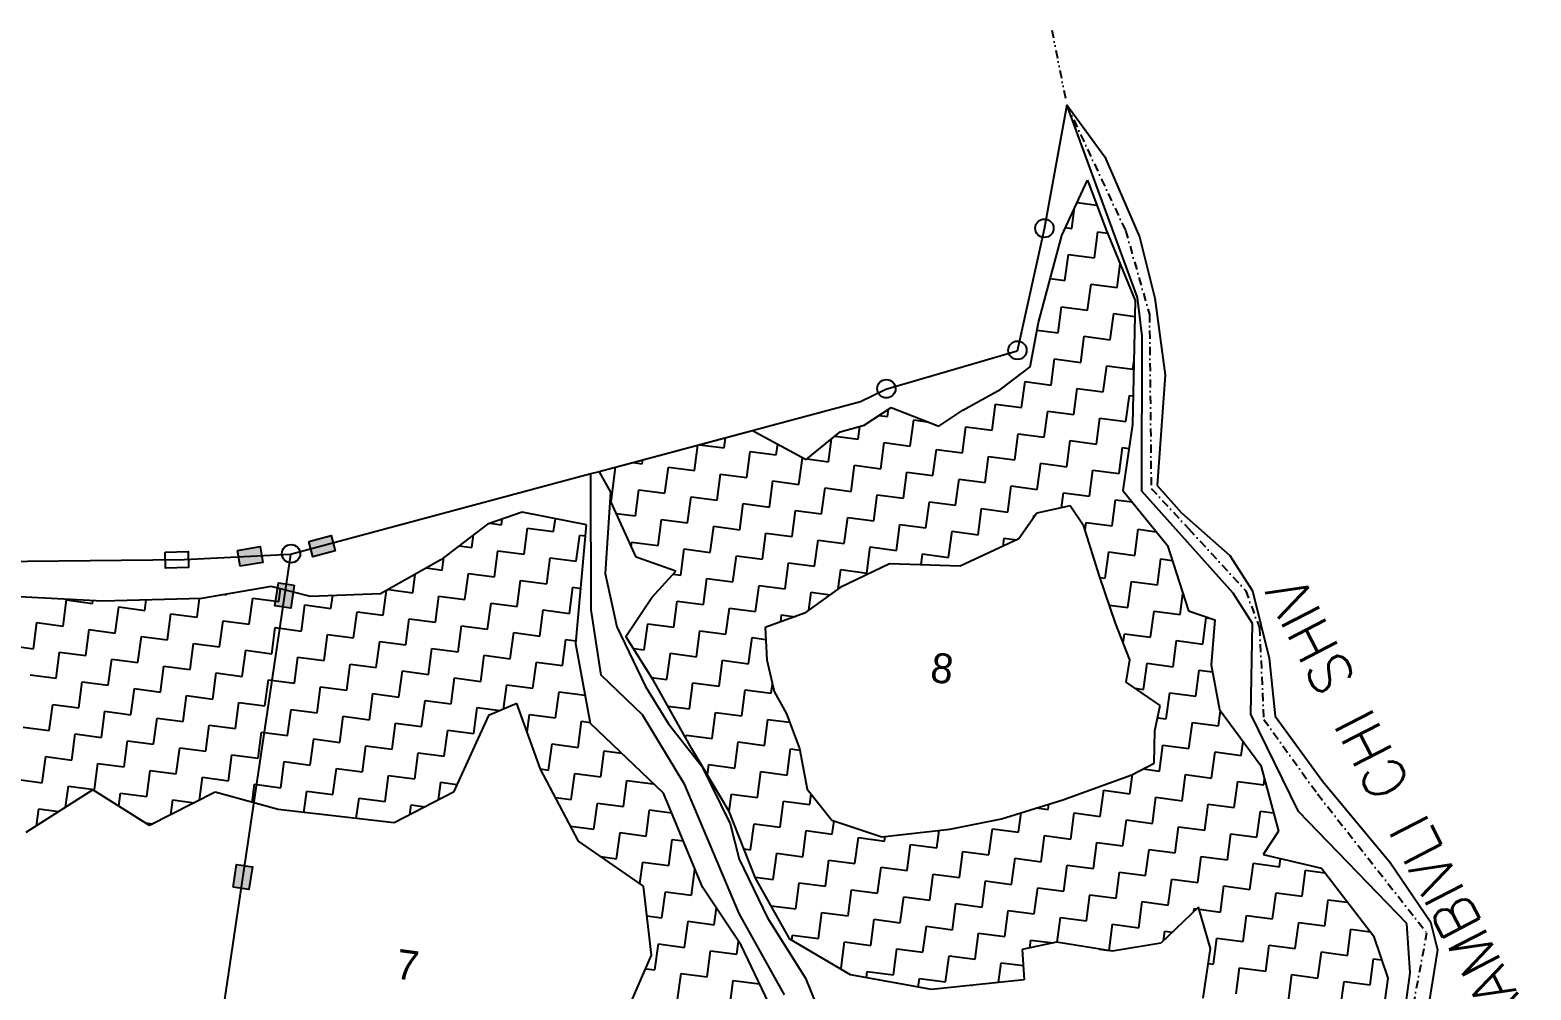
# Model space of a CAD drawing. Header units: metres. Extents: x 291537 to 296393, y 1982960 to 1986703.
# Drawn here: x 295462 to 296393, y 1984355 to 1984950 of the extents above; entities that cross this region are included whole.
import ezdxf

# ---------------------------------------------------------------- set-up
doc = ezdxf.new("R2010")
doc.units = ezdxf.units.M
doc.linetypes.add('DASHDOT', pattern=[1, 0.5, -0.25, 0, -0.25])
doc.linetypes.add('DIVIDE', pattern=[1.25, 0.5, -0.25, 0, -0.25, 0, -0.25])
for name, color, linetype in [('POLY_HATCH', 12, 'Continuous'), ('POLY_PARCEL', 6, 'Continuous'), ('POLY_WATER', 4, 'Continuous'), ('SYM_STONE', 1, 'Continuous'), ('TEXT_MAPOUT', 7, 'Continuous'), ('TEXT_PARCEL', 7, 'Continuous'), ('V_BOUND_LINE', 7, 'Continuous'), ('V_BOUND_STREAM_LINE', 7, 'DASHDOT'), ('V_DIVIDE_LINE', 7, 'DIVIDE')]:
    doc.layers.add(name, color=color, linetype=linetype)
doc.styles.get("Standard").update_dxf_attribs({"font": 'simplex.shx'})
doc.styles.add('TEXT_MAP', font='')
doc.styles.get('TEXT_MAP').set_extended_font_data('Kruti Dev 050')

msp = doc.modelspace()

# ---------------------------------------------------------------- hatches: boundary and pattern name
for points in [[(295651.26, 1984627.03), (295648.69, 1984636.59), (295634.86, 1984632.88), (295637.43, 1984623.31)], [(295606.4, 1984619.82), (295604.73, 1984629.58), (295590.61, 1984627.17), (295592.28, 1984617.4)], [(295613.91, 1984592.95), (295623.71, 1984591.49), (295625.81, 1984605.66), (295616.01, 1984607.11)], [(295599.88, 1984431.02), (295590.08, 1984432.48), (295587.98, 1984418.31), (295597.78, 1984416.86)]]:
    msp.add_hatch(color=256).paths.add_polyline_path(points)

# ---------------------------------------------------------------- linework, layer by layer
for points in [[(295634.86, 1984632.88), (295648.69, 1984636.59), (295651.26, 1984627.03), (295637.43, 1984623.31)], [(295545.7, 1984626.12), (295560.02, 1984626.61), (295560.35, 1984616.71), (295546.04, 1984616.22)], [(295590.61, 1984627.17), (295604.73, 1984629.58), (295606.4, 1984619.82), (295592.28, 1984617.4)], [(295625.81, 1984605.66), (295623.71, 1984591.49), (295613.91, 1984592.95), (295616.01, 1984607.11)], [(295587.98, 1984418.31), (295590.08, 1984432.48), (295599.88, 1984431.02), (295597.78, 1984416.86)]]:
    msp.add_lwpolyline(points, close=True)
at = {"layer": 'POLY_HATCH'}
for p, q in [((296101.93, 1984822.69), (296117.91, 1984856.89)), ((296117.91, 1984856.89), (296129.31, 1984826.57)), ((296087.49, 1984768.75), (296101.93, 1984822.69)), ((296129.31, 1984826.57), (296147.55, 1984782.32)), ((296147.55, 1984782.32), (296145.86, 1984705.37)), ((296082.46, 1984741.19), (296087.49, 1984768.75)), ((296064.22, 1984727.22), (296082.46, 1984741.19)), ((296040.59, 1984714.36), (296064.22, 1984727.22)), ((295979.49, 1984704.88), (295996.16, 1984715.9)), ((295996.16, 1984715.9), (296025.63, 1984704.3)), ((296025.63, 1984704.3), (296040.59, 1984714.36)), ((295825.24, 1984678.85), (295910.19, 1984701.55)), ((295910.19, 1984701.55), (295943.5, 1984683.59)), ((295943.5, 1984683.59), (295964.53, 1984700.74)), ((295964.53, 1984700.74), (295979.49, 1984704.88)), ((296145.86, 1984705.37), (296139.86, 1984664.52)), ((295822.49, 1984657.17), (295825.24, 1984678.85)), ((296139.86, 1984664.52), (296167.52, 1984630.27)), ((295767.25, 1984650.98), (295745.76, 1984643.57)), ((295807.23, 1984643.12), (295767.25, 1984650.98)), ((295837.91, 1984622.96), (295822.49, 1984657.17)), ((296086.52, 1984650.28), (296075.26, 1984634.46)), ((296107.19, 1984655.01), (296086.52, 1984650.28)), ((296115.7, 1984642.34), (296107.19, 1984655.01)), ((295745.76, 1984643.57), (295716.76, 1984621.36)), ((295800.46, 1984569.3), (295807.23, 1984643.12)), ((296125.36, 1984611.37), (296115.7, 1984642.34)), ((296075.26, 1984634.46), (296038.87, 1984617.38)), ((295862.64, 1984614.36), (295837.91, 1984622.96)), ((296167.52, 1984630.27), (296180.52, 1984589.67)), ((295716.76, 1984621.36), (295679.36, 1984600.27)), ((295847.64, 1984597.99), (295862.64, 1984614.36)), ((295995.09, 1984618.93), (295964.43, 1984604.15)), ((296038.87, 1984617.38), (295995.09, 1984618.93)), ((295611.62, 1984604.96), (295568.32, 1984597.45)), ((295636, 1984598.74), (295611.62, 1984604.96)), ((295964.43, 1984604.15), (295942.46, 1984588.22)), ((296135.24, 1984582.06), (296125.36, 1984611.37)), ((295506.99, 1984595.74), (295447.17, 1984598.96)), ((295568.32, 1984597.45), (295506.99, 1984595.74)), ((295679.36, 1984600.27), (295636, 1984598.74)), ((295831.61, 1984573.86), (295847.64, 1984597.99)), ((295942.46, 1984588.22), (295918.02, 1984579.4)), ((296180.52, 1984589.67), (296196.97, 1984584.13)), ((295918.02, 1984579.4), (295918.95, 1984559.43)), ((296144.29, 1984559.31), (296135.24, 1984582.06)), ((296196.97, 1984584.13), (296194.66, 1984556.22)), ((295809.72, 1984519.83), (295800.46, 1984569.3)), ((295848.73, 1984546.53), (295831.61, 1984573.86)), ((295918.95, 1984559.43), (295923.63, 1984539.63)), ((296141.95, 1984545.53), (296144.29, 1984559.31)), ((296194.66, 1984556.22), (296199.88, 1984528.49)), ((295872.54, 1984504.1), (295848.73, 1984546.53)), ((295923.63, 1984539.63), (295931.16, 1984525.91)), ((296162.96, 1984531.04), (296141.95, 1984545.53)), ((295763.94, 1984532.29), (295746.29, 1984524.8)), ((295778.63, 1984491.49), (295763.94, 1984532.29)), ((296159.7, 1984515.35), (296162.96, 1984531.04)), ((295746.29, 1984524.8), (295724.62, 1984477.29)), ((295854.86, 1984476.71), (295809.72, 1984519.83)), ((295931.16, 1984525.91), (295939.33, 1984504.29)), ((296199.88, 1984528.49), (296225.49, 1984493.72)), ((296159.24, 1984495.22), (296159.7, 1984515.35)), ((295895.66, 1984465.32), (295872.54, 1984504.1)), ((295939.33, 1984504.29), (295943.98, 1984479.07)), ((296145.55, 1984488.04), (296159.24, 1984495.22)), ((296225.49, 1984493.72), (296236.5, 1984452.99)), ((295802.22, 1984446.95), (295778.63, 1984491.49)), ((296102.57, 1984472.51), (296145.55, 1984488.04)), ((295500.91, 1984478.7), (295459.37, 1984452.18)), ((295536.01, 1984456.55), (295500.91, 1984478.7)), ((295576.77, 1984477.21), (295536.01, 1984456.55)), ((295615.94, 1984466.47), (295576.77, 1984477.21)), ((295724.62, 1984477.29), (295687.92, 1984458.23)), ((295879.2, 1984418.4), (295854.86, 1984476.71)), ((295943.98, 1984479.07), (295959.27, 1984459.91)), ((295687.92, 1984458.23), (295615.94, 1984466.47)), ((295912.09, 1984423.87), (295895.66, 1984465.32)), ((296064.5, 1984460.75), (296102.57, 1984472.51)), ((295959.27, 1984459.91), (295990.34, 1984449.52)), ((296032.57, 1984454.28), (296064.5, 1984460.75)), ((295842.53, 1984418.99), (295802.22, 1984446.95)), ((295990.34, 1984449.52), (296032.57, 1984454.28)), ((296236.5, 1984452.99), (296226.9, 1984438.66)), ((296226.9, 1984438.66), (296263.1, 1984430.12)), ((296263.1, 1984430.12), (296295.27, 1984388.17)), ((295847.53, 1984376.05), (295842.53, 1984418.99)), ((295903.06, 1984382.37), (295879.2, 1984418.4)), ((295933.37, 1984386.12), (295912.09, 1984423.87)), ((296186.81, 1984405.88), (296163.51, 1984383.5)), ((296194.28, 1984380.22), (296186.81, 1984405.88)), ((295938.21, 1984308.97), (295903.06, 1984382.37)), ((295970.93, 1984363.98), (295933.37, 1984386.12)), ((296098.82, 1984384.16), (296077.48, 1984379.68)), ((296133.43, 1984378.6), (296098.82, 1984384.16)), ((296163.51, 1984383.5), (296133.43, 1984378.6)), ((296189.62, 1984349.45), (296194.28, 1984380.22)), ((296295.27, 1984388.17), (296304.24, 1984361.92)), ((295828.57, 1984332.88), (295847.53, 1984376.05)), ((296077.48, 1984379.68), (296078.73, 1984360.77)), ((296021.26, 1984354.75), (295970.93, 1984363.98)), ((296304.24, 1984361.92), (296300.48, 1984334.98)), ((296078.73, 1984360.77), (296021.26, 1984354.75))]:
    msp.add_line(p, q, dxfattribs=at)
at = {"layer": 'POLY_HATCH', "linetype": 'Continuous'}
for p, q in [((296108.24, 1984827.03), (296109.93, 1984839.82)), ((296111.46, 1984843.08), (296123.71, 1984841.46)), ((296104.21, 1984827.56), (296108.24, 1984827.03)), ((296122.29, 1984808.69), (296124.43, 1984824.89)), ((296124.43, 1984824.89), (296130.32, 1984824.11)), ((296103.96, 1984794.64), (296106.1, 1984810.84)), ((296106.1, 1984810.84), (296122.29, 1984808.69)), ((296136.34, 1984790.36), (296138.26, 1984804.85)), ((296094.75, 1984795.86), (296103.96, 1984794.64)), ((296118.01, 1984776.31), (296120.15, 1984792.5)), ((296120.15, 1984792.5), (296136.34, 1984790.36)), ((296099.67, 1984762.26), (296101.81, 1984778.45)), ((296101.81, 1984778.45), (296118.01, 1984776.31)), ((296132.06, 1984757.97), (296134.2, 1984774.17)), ((296134.2, 1984774.17), (296147.33, 1984772.43)), ((296086.62, 1984763.99), (296099.67, 1984762.26)), ((296113.72, 1984743.92), (296115.86, 1984760.12)), ((296115.86, 1984760.12), (296132.06, 1984757.97)), ((296095.39, 1984729.87), (296097.53, 1984746.07)), ((296097.53, 1984746.07), (296113.72, 1984743.92)), ((296146.11, 1984739.64), (296146.71, 1984744.17)), ((296127.77, 1984725.59), (296129.92, 1984741.78)), ((296129.92, 1984741.78), (296146.11, 1984739.64)), ((296077.05, 1984715.82), (296079.19, 1984732.01)), ((296079.19, 1984732.01), (296095.39, 1984729.87)), ((296109.44, 1984711.54), (296111.58, 1984727.73)), ((296111.58, 1984727.73), (296127.77, 1984725.59)), ((296058.72, 1984701.77), (296060.86, 1984717.96)), ((296060.86, 1984717.96), (296077.05, 1984715.82)), ((296141.82, 1984707.25), (296143.97, 1984723.44)), ((296143.97, 1984723.44), (296146.25, 1984723.14)), ((295988.78, 1984711.02), (295993.94, 1984710.34)), ((295993.94, 1984710.34), (295994.54, 1984714.83)), ((296007.99, 1984692.01), (296010.14, 1984708.2)), ((296010.14, 1984708.2), (296018.57, 1984707.08)), ((296091.1, 1984697.49), (296093.24, 1984713.68)), ((296093.24, 1984713.68), (296109.44, 1984711.54)), ((296123.49, 1984693.2), (296125.63, 1984709.39)), ((296125.63, 1984709.39), (296141.82, 1984707.25)), ((295892.5, 1984690.81), (295893.32, 1984697.04)), ((295961.38, 1984698.17), (295975.61, 1984696.29)), ((295975.61, 1984696.29), (295976.64, 1984704.09)), ((296040.38, 1984687.72), (296042.52, 1984703.91)), ((296042.52, 1984703.91), (296058.72, 1984701.77)), ((296072.77, 1984683.44), (296074.91, 1984699.63)), ((296074.91, 1984699.63), (296091.1, 1984697.49)), ((295874.16, 1984676.76), (295876.24, 1984692.48)), ((295877.45, 1984692.8), (295892.5, 1984690.81)), ((295906.55, 1984672.47), (295908.69, 1984688.67)), ((295908.69, 1984688.67), (295924.89, 1984686.52)), ((295924.89, 1984686.52), (295925.76, 1984693.15)), ((295957.27, 1984682.24), (295959.14, 1984696.35)), ((295989.66, 1984677.95), (295991.8, 1984694.15)), ((295991.8, 1984694.15), (296007.99, 1984692.01)), ((296022.04, 1984673.67), (296024.19, 1984689.86)), ((296024.19, 1984689.86), (296040.38, 1984687.72)), ((296105.15, 1984679.15), (296107.29, 1984695.34)), ((296107.29, 1984695.34), (296123.49, 1984693.2)), ((296137.54, 1984674.87), (296139.68, 1984691.06)), ((296139.68, 1984691.06), (296143.68, 1984690.53)), ((295836.21, 1984681.78), (295841.78, 1984681.04)), ((295841.78, 1984681.04), (295842.08, 1984683.35)), ((295855.83, 1984662.71), (295857.97, 1984678.9)), ((295857.97, 1984678.9), (295874.16, 1984676.76)), ((295938.94, 1984668.19), (295941.08, 1984684.38)), ((295941.08, 1984684.38), (295942.34, 1984684.22)), ((295943.99, 1984684), (295957.27, 1984682.24)), ((295971.32, 1984663.9), (295973.46, 1984680.1)), ((295973.46, 1984680.1), (295989.66, 1984677.95)), ((296054.43, 1984669.38), (296056.57, 1984685.58)), ((296056.57, 1984685.58), (296072.77, 1984683.44)), ((296086.82, 1984665.1), (296088.96, 1984681.29)), ((296088.96, 1984681.29), (296105.15, 1984679.15)), ((295888.21, 1984658.42), (295890.36, 1984674.62)), ((295890.36, 1984674.62), (295906.55, 1984672.47)), ((295920.6, 1984654.14), (295922.74, 1984670.33)), ((295922.74, 1984670.33), (295938.94, 1984668.19)), ((296003.71, 1984659.62), (296005.85, 1984675.81)), ((296005.85, 1984675.81), (296022.04, 1984673.67)), ((296036.09, 1984655.33), (296038.24, 1984671.53)), ((296038.24, 1984671.53), (296054.43, 1984669.38)), ((296119.2, 1984660.81), (296121.35, 1984677.01)), ((296121.35, 1984677.01), (296137.54, 1984674.87)), ((295837.49, 1984648.66), (295839.63, 1984664.85)), ((295839.63, 1984664.85), (295855.83, 1984662.71)), ((295869.88, 1984644.37), (295872.02, 1984660.57)), ((295872.02, 1984660.57), (295888.21, 1984658.42)), ((295952.99, 1984649.85), (295955.13, 1984666.05)), ((295955.13, 1984666.05), (295971.32, 1984663.9)), ((295985.37, 1984645.57), (295987.52, 1984661.76)), ((295987.52, 1984661.76), (296003.71, 1984659.62)), ((296068.48, 1984651.05), (296070.62, 1984667.24)), ((296070.62, 1984667.24), (296086.82, 1984665.1)), ((296101.79, 1984653.77), (296103.01, 1984662.96)), ((296103.01, 1984662.96), (296119.2, 1984660.81)), ((295825.61, 1984650.23), (295837.49, 1984648.66)), ((295902.26, 1984640.09), (295904.41, 1984656.28)), ((295904.41, 1984656.28), (295920.6, 1984654.14)), ((295934.65, 1984635.8), (295936.79, 1984652)), ((295936.79, 1984652), (295952.99, 1984649.85)), ((296017.76, 1984641.28), (296019.9, 1984657.48)), ((296019.9, 1984657.48), (296036.09, 1984655.33)), ((296050.15, 1984637), (296052.29, 1984653.19)), ((296052.29, 1984653.19), (296068.48, 1984651.05)), ((296133.25, 1984642.48), (296135.4, 1984658.67)), ((296135.4, 1984658.67), (296145.68, 1984657.31)), ((295747.33, 1984644.11), (295754.38, 1984643.18)), ((295754.38, 1984643.18), (295754.85, 1984646.7)), ((295768.43, 1984624.84), (295770.58, 1984641.04)), ((295770.58, 1984641.04), (295786.77, 1984638.89)), ((295786.77, 1984638.89), (295787.83, 1984646.93)), ((295851.54, 1984630.32), (295853.69, 1984646.52)), ((295853.69, 1984646.52), (295869.88, 1984644.37)), ((295883.93, 1984626.04), (295886.07, 1984642.23)), ((295886.07, 1984642.23), (295902.26, 1984640.09)), ((295967.04, 1984631.52), (295969.18, 1984647.71)), ((295969.18, 1984647.71), (295985.37, 1984645.57)), ((295999.42, 1984627.23), (296001.57, 1984643.43)), ((296001.57, 1984643.43), (296017.76, 1984641.28)), ((296084.47, 1984647.4), (296084.67, 1984648.91)), ((296084.67, 1984648.91), (296085.47, 1984648.8)), ((296116.44, 1984639.97), (296117.06, 1984644.62)), ((296117.06, 1984644.62), (296133.25, 1984642.48)), ((295736.05, 1984629.13), (295737.08, 1984636.92)), ((295800.82, 1984620.56), (295802.96, 1984636.75)), ((295802.96, 1984636.75), (295806.6, 1984636.27)), ((295834.96, 1984629.5), (295835.35, 1984632.46)), ((295835.35, 1984632.46), (295851.54, 1984630.32)), ((295916.32, 1984621.75), (295918.46, 1984637.95)), ((295918.46, 1984637.95), (295934.65, 1984635.8)), ((295948.7, 1984617.47), (295950.84, 1984633.66)), ((295950.84, 1984633.66), (295967.04, 1984631.52)), ((296031.81, 1984622.95), (296033.95, 1984639.14)), ((296033.95, 1984639.14), (296050.15, 1984637)), ((296065.69, 1984629.97), (296066.34, 1984634.86)), ((296066.34, 1984634.86), (296073.96, 1984633.85)), ((296147.3, 1984624.14), (296149.45, 1984640.34)), ((296149.45, 1984640.34), (296160.58, 1984638.86)), ((295717.71, 1984615.08), (295718.75, 1984622.88)), ((295728.25, 1984630.16), (295736.05, 1984629.13)), ((295750.1, 1984610.79), (295752.24, 1984626.98)), ((295752.24, 1984626.98), (295768.43, 1984624.84)), ((295782.49, 1984606.51), (295784.63, 1984622.7)), ((295784.63, 1984622.7), (295800.82, 1984620.56)), ((295865.59, 1984611.99), (295867.74, 1984628.18)), ((295867.74, 1984628.18), (295883.93, 1984626.04)), ((295897.98, 1984607.7), (295900.12, 1984623.89)), ((295900.12, 1984623.89), (295916.32, 1984621.75)), ((295981.09, 1984613.18), (295983.23, 1984629.38)), ((295983.23, 1984629.38), (295999.42, 1984627.23)), ((296014.71, 1984618.24), (296015.62, 1984625.09)), ((296015.62, 1984625.09), (296031.81, 1984622.95)), ((296128.97, 1984610.09), (296131.11, 1984626.29)), ((296131.11, 1984626.29), (296147.3, 1984624.14)), ((295707.91, 1984616.37), (295717.71, 1984615.08)), ((295731.76, 1984596.74), (295733.91, 1984612.93)), ((295733.91, 1984612.93), (295750.1, 1984610.79)), ((295930.37, 1984603.42), (295932.51, 1984619.61)), ((295932.51, 1984619.61), (295948.7, 1984617.47)), ((295963.31, 1984603.33), (295964.89, 1984615.32)), ((295964.89, 1984615.32), (295981.09, 1984613.18)), ((296161.35, 1984605.81), (296163.5, 1984622)), ((296163.5, 1984622), (296170.46, 1984621.08)), ((295699.38, 1984601.03), (295700.88, 1984612.41)), ((295764.15, 1984592.46), (295766.29, 1984608.65)), ((295766.29, 1984608.65), (295782.49, 1984606.51)), ((295796.54, 1984588.17), (295798.68, 1984604.36)), ((295798.68, 1984604.36), (295803.62, 1984603.71)), ((295861.02, 1984612.59), (295865.59, 1984611.99)), ((295879.64, 1984593.65), (295881.79, 1984609.84)), ((295881.79, 1984609.84), (295897.98, 1984607.7)), ((295912.03, 1984589.37), (295914.17, 1984605.56)), ((295914.17, 1984605.56), (295930.37, 1984603.42)), ((296125.64, 1984610.53), (296128.97, 1984610.09)), ((296143.02, 1984591.76), (296145.16, 1984607.95)), ((296145.16, 1984607.95), (296161.35, 1984605.81)), ((295482.44, 1984580.3), (295484.58, 1984596.49)), ((295484.58, 1984596.49), (295500.77, 1984594.35)), ((295500.77, 1984594.35), (295501, 1984596.07)), ((295533.16, 1984590.06), (295534.01, 1984596.5)), ((295565.55, 1984585.78), (295567.09, 1984597.42)), ((295582.84, 1984599.97), (295583.88, 1984599.83)), ((295583.88, 1984599.83), (295583.93, 1984600.16)), ((295597.93, 1984581.49), (295600.08, 1984597.69)), ((295600.08, 1984597.69), (295616.27, 1984595.55)), ((295616.27, 1984595.55), (295617.32, 1984603.51)), ((295648.66, 1984591.26), (295649.71, 1984599.23)), ((295681.04, 1984586.98), (295683.08, 1984602.36)), ((295684.25, 1984603.03), (295699.38, 1984601.03)), ((295713.43, 1984582.69), (295715.57, 1984598.88)), ((295715.57, 1984598.88), (295731.76, 1984596.74)), ((295745.81, 1984578.41), (295747.96, 1984594.6)), ((295747.96, 1984594.6), (295764.15, 1984592.46)), ((295861.31, 1984579.6), (295863.45, 1984595.79)), ((295863.45, 1984595.79), (295879.64, 1984593.65)), ((295945.08, 1984590.12), (295946.56, 1984601.27)), ((295946.56, 1984601.27), (295958.32, 1984599.72)), ((296175.4, 1984587.47), (296177.11, 1984600.32)), ((295514.83, 1984576.01), (295516.97, 1984592.21)), ((295516.97, 1984592.21), (295533.16, 1984590.06)), ((295547.21, 1984571.73), (295549.35, 1984587.92)), ((295549.35, 1984587.92), (295565.55, 1984585.78)), ((295630.32, 1984577.21), (295632.46, 1984593.4)), ((295632.46, 1984593.4), (295648.66, 1984591.26)), ((295662.71, 1984572.92), (295664.85, 1984589.12)), ((295664.85, 1984589.12), (295681.04, 1984586.98)), ((295778.2, 1984574.12), (295780.34, 1984590.31)), ((295780.34, 1984590.31), (295796.54, 1984588.17)), ((295893.69, 1984575.32), (295895.84, 1984591.51)), ((295895.84, 1984591.51), (295912.03, 1984589.37)), ((295927.65, 1984582.88), (295928.22, 1984587.22)), ((295928.22, 1984587.22), (295936.62, 1984586.11)), ((296131.45, 1984593.29), (296143.02, 1984591.76)), ((296157.07, 1984573.42), (296159.21, 1984589.61)), ((296159.21, 1984589.61), (296175.4, 1984587.47)), ((296189.46, 1984569.14), (296191.6, 1984585.33)), ((296191.6, 1984585.33), (296194.59, 1984584.93)), ((295464.1, 1984566.25), (295466.25, 1984582.44)), ((295466.25, 1984582.44), (295482.44, 1984580.3)), ((295496.49, 1984561.96), (295498.63, 1984578.16)), ((295498.63, 1984578.16), (295514.83, 1984576.01)), ((295579.6, 1984567.44), (295581.74, 1984583.64)), ((295581.74, 1984583.64), (295597.93, 1984581.49)), ((295611.98, 1984563.16), (295614.13, 1984579.35)), ((295614.13, 1984579.35), (295630.32, 1984577.21)), ((295695.09, 1984568.64), (295697.23, 1984584.83)), ((295697.23, 1984584.83), (295713.43, 1984582.69)), ((295727.48, 1984564.35), (295729.62, 1984580.55)), ((295729.62, 1984580.55), (295745.81, 1984578.41)), ((295759.86, 1984560.07), (295762.01, 1984576.26)), ((295762.01, 1984576.26), (295778.2, 1984574.12)), ((295842.97, 1984565.55), (295845.12, 1984581.74)), ((295845.12, 1984581.74), (295861.31, 1984579.6)), ((295875.36, 1984561.26), (295877.5, 1984577.46)), ((295877.5, 1984577.46), (295893.69, 1984575.32)), ((295447.91, 1984568.39), (295464.1, 1984566.25)), ((295528.88, 1984557.68), (295531.02, 1984573.87)), ((295531.02, 1984573.87), (295547.21, 1984571.73)), ((295561.26, 1984553.39), (295563.4, 1984569.59)), ((295563.4, 1984569.59), (295579.6, 1984567.44)), ((295644.37, 1984558.87), (295646.51, 1984575.07)), ((295646.51, 1984575.07), (295662.71, 1984572.92)), ((295676.76, 1984554.59), (295678.9, 1984570.78)), ((295678.9, 1984570.78), (295695.09, 1984568.64)), ((295709.14, 1984550.3), (295711.29, 1984566.5)), ((295711.29, 1984566.5), (295727.48, 1984564.35)), ((295792.25, 1984555.78), (295794.39, 1984571.98)), ((295794.39, 1984571.98), (295800.63, 1984571.15)), ((295836.26, 1984566.44), (295842.97, 1984565.55)), ((295907.75, 1984556.98), (295909.89, 1984573.17)), ((295909.89, 1984573.17), (295918.36, 1984572.05)), ((296140.11, 1984569.8), (296140.88, 1984575.56)), ((296140.88, 1984575.56), (296157.07, 1984573.42)), ((296171.12, 1984555.09), (296173.26, 1984571.28)), ((296173.26, 1984571.28), (296189.46, 1984569.14)), ((295478.15, 1984547.91), (295480.3, 1984564.11)), ((295480.3, 1984564.11), (295496.49, 1984561.96)), ((295510.54, 1984543.63), (295512.68, 1984559.82)), ((295512.68, 1984559.82), (295528.88, 1984557.68)), ((295593.65, 1984549.11), (295595.79, 1984565.3)), ((295595.79, 1984565.3), (295611.98, 1984563.16)), ((295626.03, 1984544.82), (295628.18, 1984561.02)), ((295628.18, 1984561.02), (295644.37, 1984558.87)), ((295741.53, 1984546.02), (295743.67, 1984562.21)), ((295743.67, 1984562.21), (295759.86, 1984560.07)), ((295773.92, 1984541.73), (295776.06, 1984557.93)), ((295776.06, 1984557.93), (295792.25, 1984555.78)), ((295857.02, 1984547.21), (295859.17, 1984563.41)), ((295859.17, 1984563.41), (295875.36, 1984561.26)), ((295889.41, 1984542.93), (295891.55, 1984559.12)), ((295891.55, 1984559.12), (295907.75, 1984556.98)), ((296152.78, 1984541.04), (296154.93, 1984557.23)), ((296154.93, 1984557.23), (296171.12, 1984555.09)), ((295461.96, 1984550.06), (295478.15, 1984547.91)), ((295542.93, 1984539.34), (295545.07, 1984555.54)), ((295545.07, 1984555.54), (295561.26, 1984553.39)), ((295575.31, 1984535.06), (295577.46, 1984551.25)), ((295577.46, 1984551.25), (295593.65, 1984549.11)), ((295658.42, 1984540.54), (295660.56, 1984556.73)), ((295660.56, 1984556.73), (295676.76, 1984554.59)), ((295690.81, 1984536.25), (295692.95, 1984552.45)), ((295692.95, 1984552.45), (295709.14, 1984550.3)), ((295723.19, 1984531.97), (295725.34, 1984548.16)), ((295725.34, 1984548.16), (295741.53, 1984546.02)), ((295847.51, 1984548.47), (295857.02, 1984547.21)), ((296185.17, 1984536.75), (296187.31, 1984552.94)), ((296187.31, 1984552.94), (296195.48, 1984551.86)), ((295492.2, 1984529.58), (295494.35, 1984545.77)), ((295494.35, 1984545.77), (295510.54, 1984543.63)), ((295524.59, 1984525.29), (295526.73, 1984541.49)), ((295526.73, 1984541.49), (295542.93, 1984539.34)), ((295607.7, 1984530.77), (295609.84, 1984546.97)), ((295609.84, 1984546.97), (295626.03, 1984544.82)), ((295640.09, 1984526.49), (295642.23, 1984542.68)), ((295642.23, 1984542.68), (295658.42, 1984540.54)), ((295755.73, 1984528.8), (295757.72, 1984543.88)), ((295757.72, 1984543.88), (295773.92, 1984541.73)), ((295787.97, 1984523.4), (295790.11, 1984539.59)), ((295790.11, 1984539.59), (295806.3, 1984537.45)), ((295871.07, 1984528.88), (295873.22, 1984545.07)), ((295873.22, 1984545.07), (295889.41, 1984542.93)), ((295903.46, 1984524.59), (295905.6, 1984540.79)), ((295905.6, 1984540.79), (295921.8, 1984538.64)), ((295921.8, 1984538.64), (295922.54, 1984544.25)), ((296147.45, 1984541.74), (296152.78, 1984541.04)), ((296166.83, 1984522.7), (296168.98, 1984538.89)), ((296168.98, 1984538.89), (296185.17, 1984536.75)), ((295473.87, 1984515.53), (295476.01, 1984531.72)), ((295476.01, 1984531.72), (295492.2, 1984529.58)), ((295556.98, 1984521.01), (295559.12, 1984537.2)), ((295559.12, 1984537.2), (295575.31, 1984535.06)), ((295589.36, 1984516.72), (295591.51, 1984532.92)), ((295591.51, 1984532.92), (295607.7, 1984530.77)), ((295672.47, 1984522.2), (295674.61, 1984538.4)), ((295674.61, 1984538.4), (295690.81, 1984536.25)), ((295704.86, 1984517.92), (295707, 1984534.11)), ((295707, 1984534.11), (295723.19, 1984531.97)), ((295737.24, 1984513.63), (295739.39, 1984529.83)), ((295739.39, 1984529.83), (295753.68, 1984527.93)), ((295806.3, 1984537.45), (295806.35, 1984537.83)), ((295857.64, 1984530.66), (295871.07, 1984528.88)), ((295506.26, 1984511.24), (295508.4, 1984527.43)), ((295508.4, 1984527.43), (295524.59, 1984525.29)), ((295538.64, 1984506.96), (295540.78, 1984523.15)), ((295540.78, 1984523.15), (295556.98, 1984521.01)), ((295621.75, 1984512.44), (295623.89, 1984528.63)), ((295623.89, 1984528.63), (295640.09, 1984526.49)), ((295654.14, 1984508.15), (295656.28, 1984524.35)), ((295656.28, 1984524.35), (295672.47, 1984522.2)), ((295686.52, 1984503.87), (295688.66, 1984520.06)), ((295688.66, 1984520.06), (295704.86, 1984517.92)), ((295770.32, 1984514.57), (295771.77, 1984525.54)), ((295771.77, 1984525.54), (295787.97, 1984523.4)), ((295802.02, 1984505.06), (295804.16, 1984521.26)), ((295804.16, 1984521.26), (295809.59, 1984520.54)), ((295885.12, 1984510.54), (295887.27, 1984526.74)), ((295887.27, 1984526.74), (295903.46, 1984524.59)), ((295917.51, 1984506.26), (295919.65, 1984522.45)), ((295919.65, 1984522.45), (295933.14, 1984520.67)), ((296161.38, 1984523.42), (296166.83, 1984522.7)), ((296180.89, 1984504.36), (296183.03, 1984520.56)), ((296183.03, 1984520.56), (296199.22, 1984518.41)), ((296199.22, 1984518.41), (296200.45, 1984527.71)), ((295457.68, 1984517.67), (295473.87, 1984515.53)), ((295487.92, 1984497.19), (295490.06, 1984513.38)), ((295490.06, 1984513.38), (295506.26, 1984511.24)), ((295571.03, 1984502.67), (295573.17, 1984518.86)), ((295573.17, 1984518.86), (295589.36, 1984516.72)), ((295603.41, 1984498.39), (295605.56, 1984514.58)), ((295605.56, 1984514.58), (295621.75, 1984512.44)), ((295718.91, 1984499.58), (295721.05, 1984515.78)), ((295721.05, 1984515.78), (295737.24, 1984513.63)), ((295868.7, 1984510.95), (295868.93, 1984512.69)), ((295868.93, 1984512.69), (295885.12, 1984510.54)), ((295520.31, 1984492.91), (295522.45, 1984509.1)), ((295522.45, 1984509.1), (295538.64, 1984506.96)), ((295552.69, 1984488.62), (295554.83, 1984504.81)), ((295554.83, 1984504.81), (295571.03, 1984502.67)), ((295635.8, 1984494.1), (295637.94, 1984510.29)), ((295637.94, 1984510.29), (295654.14, 1984508.15)), ((295668.19, 1984489.82), (295670.33, 1984506.01)), ((295670.33, 1984506.01), (295686.52, 1984503.87)), ((295700.57, 1984485.53), (295702.72, 1984501.72)), ((295702.72, 1984501.72), (295718.91, 1984499.58)), ((295783.68, 1984491.01), (295785.82, 1984507.21)), ((295785.82, 1984507.21), (295802.02, 1984505.06)), ((295816.07, 1984486.73), (295818.21, 1984502.92)), ((295818.21, 1984502.92), (295828.9, 1984501.51)), ((295899.17, 1984492.21), (295901.32, 1984508.4)), ((295901.32, 1984508.4), (295917.51, 1984506.26)), ((295931.56, 1984487.92), (295933.7, 1984504.12)), ((295933.7, 1984504.12), (295939.51, 1984503.35)), ((296162.55, 1984490.31), (296164.69, 1984506.51)), ((296164.69, 1984506.51), (296180.89, 1984504.36)), ((296194.94, 1984486.03), (296197.08, 1984502.22)), ((296197.08, 1984502.22), (296213.27, 1984500.08)), ((296213.27, 1984500.08), (296214.42, 1984508.75)), ((295469.58, 1984483.14), (295471.73, 1984499.33)), ((295471.73, 1984499.33), (295487.92, 1984497.19)), ((295501.97, 1984478.86), (295504.11, 1984495.05)), ((295504.11, 1984495.05), (295520.31, 1984492.91)), ((295585.08, 1984484.34), (295587.22, 1984500.53)), ((295587.22, 1984500.53), (295603.41, 1984498.39)), ((295617.46, 1984480.05), (295619.61, 1984496.24)), ((295619.61, 1984496.24), (295635.8, 1984494.1)), ((295649.85, 1984475.77), (295651.99, 1984491.96)), ((295651.99, 1984491.96), (295668.19, 1984489.82)), ((295882.14, 1984488), (295882.98, 1984494.35)), ((295882.98, 1984494.35), (295899.17, 1984492.21)), ((295453.39, 1984485.28), (295469.58, 1984483.14)), ((295534.36, 1984474.57), (295536.5, 1984490.76)), ((295536.5, 1984490.76), (295552.69, 1984488.62)), ((295567, 1984472.26), (295568.89, 1984486.48)), ((295568.89, 1984486.48), (295585.08, 1984484.34)), ((295682.24, 1984471.48), (295684.38, 1984487.67)), ((295684.38, 1984487.67), (295700.57, 1984485.53)), ((295715.32, 1984472.46), (295716.77, 1984483.39)), ((295716.77, 1984483.39), (295726.8, 1984482.06)), ((295778.56, 1984491.69), (295783.68, 1984491.01)), ((295797.73, 1984472.68), (295799.87, 1984488.87)), ((295799.87, 1984488.87), (295816.07, 1984486.73)), ((295830.12, 1984468.39), (295832.26, 1984484.58)), ((295832.26, 1984484.58), (295848.45, 1984482.44)), ((295848.45, 1984482.44), (295848.5, 1984482.79)), ((295913.23, 1984473.87), (295915.37, 1984490.06)), ((295915.37, 1984490.06), (295931.56, 1984487.92)), ((296144.21, 1984476.26), (296145.79, 1984488.16)), ((296152.44, 1984491.65), (296162.55, 1984490.31)), ((296176.6, 1984471.98), (296178.74, 1984488.17)), ((296178.74, 1984488.17), (296194.94, 1984486.03)), ((296208.99, 1984467.69), (296211.13, 1984483.89)), ((296211.13, 1984483.89), (296227.32, 1984481.74)), ((296227.32, 1984481.74), (296227.78, 1984485.24)), ((295484.05, 1984467.93), (295485.78, 1984481)), ((295485.78, 1984481), (295501.97, 1984478.86)), ((295517.08, 1984468.5), (295518.16, 1984476.71)), ((295518.16, 1984476.71), (295534.36, 1984474.57)), ((295599.78, 1984470.9), (295601.27, 1984482.19)), ((295601.27, 1984482.19), (295617.46, 1984480.05)), ((295631.9, 1984464.64), (295633.66, 1984477.91)), ((295633.66, 1984477.91), (295649.85, 1984475.77)), ((295664.36, 1984460.93), (295666.04, 1984473.62)), ((295666.04, 1984473.62), (295682.24, 1984471.48)), ((295787.9, 1984473.98), (295797.73, 1984472.68)), ((295895.62, 1984465.37), (295897.03, 1984476.01)), ((295897.03, 1984476.01), (295913.23, 1984473.87)), ((295945.61, 1984469.59), (295946.46, 1984475.97)), ((296125.88, 1984462.21), (296128.02, 1984478.41)), ((296128.02, 1984478.41), (296144.21, 1984476.26)), ((296158.26, 1984457.93), (296160.41, 1984474.12)), ((296160.41, 1984474.12), (296176.6, 1984471.98)), ((295466.05, 1984456.44), (295467.44, 1984466.95)), ((295467.44, 1984466.95), (295479.92, 1984465.3)), ((295549.34, 1984463.31), (295550.55, 1984472.43)), ((295550.55, 1984472.43), (295563.86, 1984470.67)), ((295697.63, 1984463.27), (295698.43, 1984469.34)), ((295698.43, 1984469.34), (295707.1, 1984468.19)), ((295811.78, 1984454.34), (295813.92, 1984470.53)), ((295813.92, 1984470.53), (295830.12, 1984468.39)), ((295844.17, 1984450.06), (295846.31, 1984466.25)), ((295846.31, 1984466.25), (295859.98, 1984464.44)), ((295927.28, 1984455.54), (295929.42, 1984471.73)), ((295929.42, 1984471.73), (295945.61, 1984469.59)), ((296075.16, 1984452.45), (296076.76, 1984464.53)), ((296086.22, 1984467.46), (296093.49, 1984466.5)), ((296093.49, 1984466.5), (296093.93, 1984469.84)), ((296107.54, 1984448.16), (296109.69, 1984464.35)), ((296109.69, 1984464.35), (296125.88, 1984462.21)), ((296190.65, 1984453.64), (296192.79, 1984469.84)), ((296192.79, 1984469.84), (296208.99, 1984467.69)), ((296223.04, 1984449.36), (296225.18, 1984465.55)), ((296225.18, 1984465.55), (296233.4, 1984464.46)), ((295533.36, 1984458.23), (295538.08, 1984457.6)), ((295797.29, 1984456.26), (295811.78, 1984454.34)), ((295908.94, 1984441.49), (295911.08, 1984457.68)), ((295911.08, 1984457.68), (295927.28, 1984455.54)), ((295959.66, 1984451.25), (295960.74, 1984459.41)), ((296139.93, 1984443.88), (296142.07, 1984460.07)), ((296142.07, 1984460.07), (296158.26, 1984457.93)), ((296172.32, 1984439.59), (296174.46, 1984455.78)), ((296174.46, 1984455.78), (296190.65, 1984453.64)), ((295825.83, 1984436.01), (295827.97, 1984452.2)), ((295827.97, 1984452.2), (295844.17, 1984450.06)), ((295858.22, 1984431.72), (295860.36, 1984447.91)), ((295860.36, 1984447.91), (295867.26, 1984447)), ((295941.33, 1984437.2), (295943.47, 1984453.39)), ((295943.47, 1984453.39), (295959.66, 1984451.25)), ((295973.71, 1984432.92), (295975.86, 1984449.11)), ((295975.86, 1984449.11), (295992.05, 1984446.97)), ((295992.05, 1984446.97), (295992.42, 1984449.75)), ((296024.43, 1984442.68), (296025.87, 1984453.52)), ((296056.82, 1984438.4), (296058.96, 1984454.59)), ((296058.96, 1984454.59), (296075.16, 1984452.45)), ((296089.21, 1984434.11), (296091.35, 1984450.3)), ((296091.35, 1984450.3), (296107.54, 1984448.16)), ((296121.59, 1984429.83), (296123.74, 1984446.02)), ((296123.74, 1984446.02), (296139.93, 1984443.88)), ((296204.7, 1984435.31), (296206.84, 1984451.5)), ((296206.84, 1984451.5), (296223.04, 1984449.36)), ((295816.15, 1984437.29), (295825.83, 1984436.01)), ((295904.9, 1984442.02), (295908.94, 1984441.49)), ((295922.99, 1984423.15), (295925.13, 1984439.34)), ((295925.13, 1984439.34), (295941.33, 1984437.2)), ((296006.1, 1984428.63), (296008.24, 1984444.82)), ((296008.24, 1984444.82), (296024.43, 1984442.68)), ((296038.49, 1984424.35), (296040.63, 1984440.54)), ((296040.63, 1984440.54), (296056.82, 1984438.4)), ((296070.87, 1984420.06), (296073.01, 1984436.25)), ((296073.01, 1984436.25), (296089.21, 1984434.11)), ((296153.98, 1984425.54), (296156.12, 1984441.73)), ((296156.12, 1984441.73), (296172.32, 1984439.59)), ((296186.37, 1984421.26), (296188.51, 1984437.45)), ((296188.51, 1984437.45), (296204.7, 1984435.31)), ((296237.09, 1984431.02), (296237.76, 1984436.1)), ((295840.27, 1984420.56), (295842.03, 1984433.86)), ((295842.03, 1984433.86), (295858.22, 1984431.72)), ((295872.27, 1984413.38), (295874.41, 1984429.58)), ((295874.41, 1984429.58), (295874.54, 1984429.56)), ((295955.38, 1984418.86), (295957.52, 1984435.06)), ((295957.52, 1984435.06), (295973.71, 1984432.92)), ((295987.76, 1984414.58), (295989.91, 1984430.77)), ((295989.91, 1984430.77), (296006.1, 1984428.63)), ((296103.26, 1984415.78), (296105.4, 1984431.97)), ((296105.4, 1984431.97), (296121.59, 1984429.83)), ((296135.64, 1984411.49), (296137.79, 1984427.68)), ((296137.79, 1984427.68), (296153.98, 1984425.54)), ((296218.75, 1984416.97), (296220.89, 1984433.16)), ((296220.89, 1984433.16), (296237.09, 1984431.02)), ((296251.14, 1984412.69), (296253.28, 1984428.88)), ((296253.28, 1984428.88), (296265.27, 1984427.29)), ((295911.79, 1984424.63), (295922.99, 1984423.15)), ((295937.04, 1984404.81), (295939.18, 1984421.01)), ((295939.18, 1984421.01), (295955.38, 1984418.86)), ((296020.15, 1984410.29), (296022.29, 1984426.49)), ((296022.29, 1984426.49), (296038.49, 1984424.35)), ((296052.54, 1984406.01), (296054.68, 1984422.2)), ((296054.68, 1984422.2), (296070.87, 1984420.06)), ((296084.92, 1984401.72), (296087.06, 1984417.92)), ((296087.06, 1984417.92), (296103.26, 1984415.78)), ((296168.03, 1984407.21), (296170.17, 1984423.4)), ((296170.17, 1984423.4), (296186.37, 1984421.26)), ((296200.42, 1984402.92), (296202.56, 1984419.11)), ((296202.56, 1984419.11), (296218.75, 1984416.97)), ((295853.93, 1984399.33), (295856.08, 1984415.53)), ((295856.08, 1984415.53), (295872.27, 1984413.38)), ((295969.43, 1984400.53), (295971.57, 1984416.72)), ((295971.57, 1984416.72), (295987.76, 1984414.58)), ((296001.81, 1984396.24), (296003.96, 1984412.44)), ((296003.96, 1984412.44), (296020.15, 1984410.29)), ((296034.2, 1984391.96), (296036.34, 1984408.15)), ((296036.34, 1984408.15), (296052.54, 1984406.01)), ((296117.31, 1984397.44), (296119.45, 1984413.63)), ((296119.45, 1984413.63), (296135.64, 1984411.49)), ((296149.69, 1984393.15), (296151.84, 1984409.35)), ((296151.84, 1984409.35), (296168.03, 1984407.21)), ((296232.8, 1984398.64), (296234.95, 1984414.83)), ((296234.95, 1984414.83), (296251.14, 1984412.69)), ((296265.19, 1984394.35), (296267.33, 1984410.54)), ((296267.33, 1984410.54), (296279.33, 1984408.96)), ((295844.67, 1984400.56), (295853.93, 1984399.33)), ((295886.32, 1984395.05), (295887.71, 1984405.55)), ((295921.69, 1984406.85), (295937.04, 1984404.81)), ((295951.09, 1984386.48), (295953.23, 1984402.67)), ((295953.23, 1984402.67), (295969.43, 1984400.53)), ((296066.59, 1984387.67), (296068.73, 1984403.87)), ((296068.73, 1984403.87), (296084.92, 1984401.72)), ((296099.07, 1984384.12), (296101.12, 1984399.58)), ((296101.12, 1984399.58), (296117.31, 1984397.44)), ((296183.97, 1984403.15), (296184.22, 1984405.06)), ((296184.22, 1984405.06), (296185.76, 1984404.86)), ((296187.16, 1984404.67), (296200.42, 1984402.92)), ((296214.47, 1984384.58), (296216.61, 1984400.78)), ((296216.61, 1984400.78), (296232.8, 1984398.64)), ((295867.98, 1984381), (295870.13, 1984397.19)), ((295870.13, 1984397.19), (295886.32, 1984395.05)), ((295983.48, 1984382.19), (295985.62, 1984398.39)), ((295985.62, 1984398.39), (296001.81, 1984396.24)), ((296015.86, 1984377.91), (296018.01, 1984394.1)), ((296018.01, 1984394.1), (296034.2, 1984391.96)), ((296048.25, 1984373.62), (296050.39, 1984389.82)), ((296050.39, 1984389.82), (296066.59, 1984387.67)), ((296131.36, 1984379.1), (296133.5, 1984395.3)), ((296133.5, 1984395.3), (296149.69, 1984393.15)), ((296165.1, 1984385.02), (296165.89, 1984391.01)), ((296165.89, 1984391.01), (296170.67, 1984390.38)), ((296246.85, 1984380.3), (296249, 1984396.49)), ((296249, 1984396.49), (296265.19, 1984394.35)), ((296279.24, 1984376.01), (296281.38, 1984392.21)), ((296281.38, 1984392.21), (296293.39, 1984390.62)), ((295849.65, 1984366.95), (295851.79, 1984383.14)), ((295851.79, 1984383.14), (295867.98, 1984381)), ((295900.37, 1984376.71), (295901.44, 1984384.81)), ((295934.48, 1984385.46), (295934.9, 1984388.62)), ((295934.9, 1984388.62), (295951.09, 1984386.48)), ((295965.14, 1984368.14), (295967.29, 1984384.34)), ((295967.29, 1984384.34), (295983.48, 1984382.19)), ((296082.14, 1984380.66), (296082.78, 1984385.53)), ((296082.78, 1984385.53), (296096.61, 1984383.7)), ((296196.13, 1984370.53), (296198.27, 1984386.73)), ((296198.27, 1984386.73), (296214.47, 1984384.58)), ((296228.52, 1984366.25), (296230.66, 1984382.44)), ((296230.66, 1984382.44), (296246.85, 1984380.3)), ((295882.03, 1984362.66), (295884.18, 1984378.86)), ((295884.18, 1984378.86), (295900.37, 1984376.71)), ((295997.53, 1984363.86), (295999.67, 1984380.05)), ((295999.67, 1984380.05), (296015.86, 1984377.91)), ((296029.92, 1984359.57), (296032.06, 1984375.77)), ((296032.06, 1984375.77), (296048.25, 1984373.62)), ((296062.81, 1984359.1), (296064.44, 1984371.48)), ((296064.44, 1984371.48), (296078.15, 1984369.67)), ((296125.25, 1984379.91), (296131.36, 1984379.1)), ((296192.88, 1984370.96), (296196.13, 1984370.53)), ((296260.9, 1984361.96), (296263.05, 1984378.16)), ((296263.05, 1984378.16), (296279.24, 1984376.01)), ((296293.29, 1984357.68), (296295.43, 1984373.87)), ((296295.43, 1984373.87), (296300.38, 1984373.22)), ((295843.87, 1984367.71), (295849.65, 1984366.95)), ((295863.7, 1984348.61), (295865.84, 1984364.81)), ((295865.84, 1984364.81), (295882.03, 1984362.66)), ((295963.49, 1984368.36), (295965.14, 1984368.14)), ((295980.83, 1984362.16), (295981.34, 1984366)), ((295981.34, 1984366), (295997.53, 1984363.86)), ((296013, 1984356.27), (296013.72, 1984361.72)), ((296013.72, 1984361.72), (296029.92, 1984359.57)), ((296210.18, 1984352.2), (296212.32, 1984368.39)), ((296212.32, 1984368.39), (296228.52, 1984366.25)), ((296242.57, 1984347.91), (296244.71, 1984364.11)), ((296244.71, 1984364.11), (296260.9, 1984361.96)), ((295896.09, 1984344.33), (295898.23, 1984360.52)), ((295898.23, 1984360.52), (295914.42, 1984358.38)), ((295914.42, 1984358.38), (295914.45, 1984358.59)), ((296046.1, 1984357.35), (296046.11, 1984357.43)), ((296046.11, 1984357.43), (296046.43, 1984357.39)), ((296274.95, 1984343.63), (296277.1, 1984359.82)), ((296277.1, 1984359.82), (296293.29, 1984357.68))]:
    msp.add_line(p, q, dxfattribs=at)
at = {"layer": 'POLY_PARCEL'}
msp.add_line((295623.64, 1984624.74), (295577.66, 1984315.1), dxfattribs=at)
at = {"layer": 'POLY_WATER'}
for p, q in [((296105.11, 1984903.59), (296128.61, 1984871.36)), ((296148.98, 1984784.07), (296105.11, 1984903.59)), ((296128.61, 1984871.36), (296150.27, 1984821.8)), ((296150.27, 1984821.8), (296159.81, 1984783.79)), ((296151.82, 1984760.11), (296148.98, 1984784.07)), ((296159.81, 1984783.79), (296166.21, 1984736.02)), ((296151.59, 1984663.98), (296151.82, 1984760.11)), ((296166.21, 1984736.02), (296161.09, 1984667.58)), ((295809.96, 1984590.38), (295809.88, 1984674.75)), ((295814.93, 1984676.09), (295821.95, 1984663.37)), ((295821.95, 1984663.37), (295818.77, 1984612.9)), ((296208.23, 1984600.78), (296151.59, 1984663.98)), ((296161.09, 1984667.58), (296176.19, 1984650.56)), ((296176.19, 1984650.56), (296206.24, 1984624.16)), ((296206.24, 1984624.16), (296220.22, 1984602.2)), ((295818.77, 1984612.9), (295825.88, 1984579.92)), ((296220.3, 1984581.85), (296208.23, 1984600.78)), ((296220.22, 1984602.2), (296230.64, 1984560.37)), ((295816.27, 1984549.92), (295809.96, 1984590.38)), ((295825.88, 1984579.92), (295843.7, 1984542.8)), ((296219.33, 1984525.58), (296220.3, 1984581.85)), ((296230.64, 1984560.37), (296234.45, 1984524.5)), ((295841.98, 1984525.35), (295816.27, 1984549.92)), ((295843.7, 1984542.8), (295857.95, 1984519.74)), ((295868.1, 1984481.89), (295841.98, 1984525.35)), ((296248.82, 1984465.28), (296219.33, 1984525.58)), ((296234.45, 1984524.5), (296264, 1984483.84)), ((295857.95, 1984519.74), (295878.77, 1984493.49)), ((295878.77, 1984493.49), (295896.37, 1984457.56)), ((296264, 1984483.84), (296305.71, 1984433.71)), ((295901.85, 1984402.07), (295868.1, 1984481.89)), ((296315.97, 1984395.83), (296248.82, 1984465.28)), ((295896.37, 1984457.56), (295901.83, 1984435.67)), ((295901.83, 1984435.67), (295919.37, 1984399.36)), ((296305.71, 1984433.71), (296330.68, 1984396.89)), ((295929.95, 1984351.55), (295901.85, 1984402.07)), ((295919.37, 1984399.36), (295942.98, 1984361.86)), ((296318.17, 1984365.26), (296315.97, 1984395.83)), ((296330.68, 1984396.89), (296335.08, 1984379.43)), ((296335.08, 1984379.43), (296316.11, 1984264.06)), ((295942.98, 1984361.86), (295960.93, 1984318.32)), ((296313.4, 1984330.99), (296318.17, 1984365.26))]:
    msp.add_line(p, q, dxfattribs=at)
at = {"layer": 'SYM_STONE'}
for centre in [(296091.24, 1984827.13), (296074.52, 1984751.44), (295993.17, 1984727.54), (295623.88, 1984625.23)]:
    msp.add_circle(centre, 5.69, dxfattribs=at)
at = {"layer": 'V_BOUND_LINE'}
for p, q in [((296105.11, 1984903.59), (296091, 1984826.64)), ((296091, 1984826.64), (296074.28, 1984750.96)), ((296074.28, 1984750.96), (295992.93, 1984727.05)), ((295992.93, 1984727.05), (295977.12, 1984719.43)), ((295977.12, 1984719.43), (295814.93, 1984676.09)), ((295809.88, 1984674.75), (295623.64, 1984624.74)), ((295814.93, 1984676.09), (295809.88, 1984674.75)), ((295623.64, 1984624.74), (295557.51, 1984621.47)), ((295557.51, 1984621.47), (295431.95, 1984620.05))]:
    msp.add_line(p, q, dxfattribs=at)
at = {"layer": 'V_BOUND_STREAM_LINE', "ltscale": 10}
for p, q in [((296105.11, 1984903.59), (296141.54, 1984825.68)), ((296141.54, 1984825.68), (296156.39, 1984773.68)), ((296156.39, 1984773.68), (296157.45, 1984665.7)), ((296157.45, 1984665.7), (296180.83, 1984640.66)), ((296180.83, 1984640.66), (296216.13, 1984602.24)), ((296216.13, 1984602.24), (296224.65, 1984579.16)), ((296224.65, 1984579.16), (296227.29, 1984522.41)), ((296227.29, 1984522.41), (296260.62, 1984476.23)), ((296260.62, 1984476.23), (296328.34, 1984390.1)), ((296328.34, 1984390.1), (296308.02, 1984281.16))]:
    msp.add_line(p, q, dxfattribs=at)
at = {"layer": 'V_DIVIDE_LINE', "ltscale": 10}
msp.add_line((296095.88, 1984950.1), (296105.11, 1984903.59), dxfattribs=at)

# ---------------------------------------------------------------- texts
at = {"layer": 'TEXT_MAPOUT'}
msp.add_text('AAMBIVLI CHI SHIV', height=25.7232, rotation=117.30623, dxfattribs=at).set_placement((296393.56, 1984336.31))
at = {"layer": 'TEXT_PARCEL', "style": 'TEXT_MAP'}
for s, p in [('8', (296019.74, 1984545.86)), ('7', (295688.09, 1984361.76))]:
    msp.add_text(s, height=18.52, rotation=352.46292, dxfattribs=at).set_placement(p)

doc.saveas('drawing.dxf')
